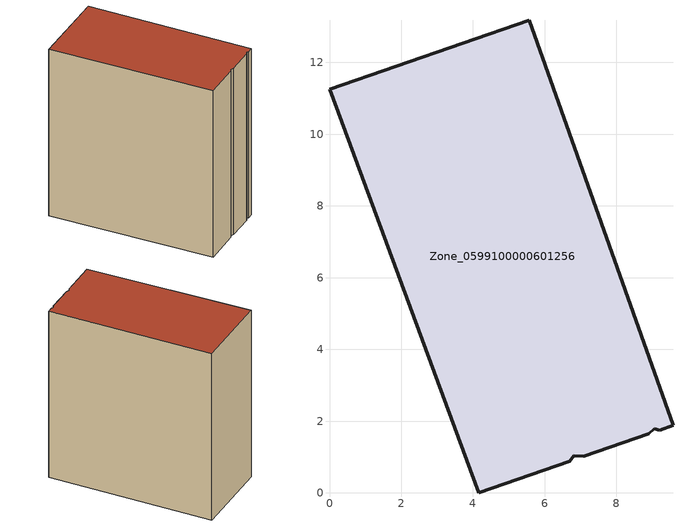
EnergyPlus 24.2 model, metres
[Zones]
Zone_0599100000601256
 floor ground (C_G): 7.08,1.02 6.81,1.03 6.69,0.88 4.16,0 0,11.25 5.57,13.18 9.57,1.88 9.2,1.75 9.05,1.79 8.9,1.65 z0
 wall outside (C_F): 9.2,1.75 9.57,1.88 5.57,13.18 0,11.25 4.16,0 6.69,0.88 6.81,1.03 7.08,1.02 8.9,1.65 9.05,1.79 9.2,1.75 z0:13.05
 roof outside (C_R): 6.81,1.03 7.08,1.02 8.9,1.65 9.05,1.79 9.2,1.75 9.57,1.88 5.57,13.18 0,11.25 4.16,0 6.69,0.88 z13.05
[BUILDING]
Pand.0599100000601256: North Axis=0; Terrain=City; Loads Convergence Tolerance Value=0.04; Temperature Convergence Tolerance Value=0.4; Solar Distribution=FullExterior; Maximum Number of Warmup Days=25; Minimum Number of Warmup Days=1
[Site:Location]
Rotterdam.The.Hague.AP_ZH_NLD Design_Conditions: Latitude=51.96; Longitude=4.45; Time Zone=1; Elevation=-4.5
[SITE:GROUNDTEMPERATURE:BUILDINGSURFACE]
18, 18, 18, 18, 18, 18, 18, 18, 18, 18, 18, 18
[MATERIAL] Thermal Absorptance=0.9; Solar Absorptance=0.7; Visible Absorptance=0.7
Name | Roughness | Thickness | Conductivity | Density | Specific Heat
G.TI.1946 | MediumSmooth | 0.15 | 1 | 540 | 1210
F.TI.1946 | Rough | 0.3 | 0.857143 | 1920 | 840
R.TI.1946 | MediumRough | 0.2 | 0.1 | 1500 | 1000
[CONSTRUCTION]
C_G: G.TI.1946
C_F: F.TI.1946
C_R: R.TI.1946
[ZONE]
Zone_0599100000601256: Type=1; Multiplier=1; Ceiling Height=Autocalculate; Volume=Autocalculate; Floor Area=autocalculate; Part of Total Floor Area=Yes
[ZONEINFILTRATION:DESIGNFLOWRATE]
Infil_Zone_0599100000601256: Zone or ZoneList or Space or SpaceList=Zone_0599100000601256; Schedule=AlwaysOn; Design Flow Rate Calculation Method=Flow/Area; Flow Rate per Floor Area=0.003; Constant Term Coefficient=1; Temperature Term Coefficient=0; Velocity Term Coefficient=0; Velocity Squared Term Coefficient=0
[HVACTEMPLATE:ZONE:IDEALLOADSAIRSYSTEM]
Zone_0599100000601256: Maximum Heating Supply Air Temperature=50; Minimum Cooling Supply Air Temperature=13; Maximum Heating Supply Air Humidity Ratio=0.0156; Minimum Cooling Supply Air Humidity Ratio=0.0077; Heating Limit=NoLimit; Cooling Limit=NoLimit; Dehumidification Control Type=ConstantSensibleHeatRatio; Cooling Sensible Heat Ratio=0.7; Dehumidification Setpoint=60; Humidification Control Type=None; Humidification Setpoint=30; Outdoor Air Method=None; Outdoor Air Flow Rate per Person=0.00944; Outdoor Air Flow Rate per Zone Floor Area=0; Outdoor Air Flow Rate per Zone=0; Demand Controlled Ventilation Type=None; Outdoor Air Economizer Type=NoEconomizer; Heat Recovery Type=None; Sensible Heat Recovery Effectiveness=0.7; Latent Heat Recovery Effectiveness=0.65
[ZONECONTROL:THERMOSTAT]
ThermostatControl_Zone_0599100000601256: Zone or ZoneList=Zone_0599100000601256; Control Type Schedule=DualSetpointControlType; Control 1=Thermostat_Zone_0599100000601256; Temperature Difference Between Cutout And Setpoint=0
[THERMOSTATSETPOINT:DUALSETPOINT]
Thermostat_Zone_0599100000601256: Heating Setpoint Temperature Schedule=HeatingSetpoint_Zone_0599100000601256; Cooling Setpoint Temperature Schedule=CoolingSetpoint_Zone_0599100000601256
[SCHEDULE:COMPACT]
HeatingSetpoint_Zone_0599100000601256: Through: 12/31, For: AllDays, Until: 24:00, 21
CoolingSetpoint_Zone_0599100000601256: Through: 12/31, For: AllDays, Until: 24:00, 24
DualSetpointControlType: Through: 12/31, For: AllDays, Until: 24:00, 4
AlwaysOn: Through: 12/31, For: AllDays, Until: 24:00, 1
